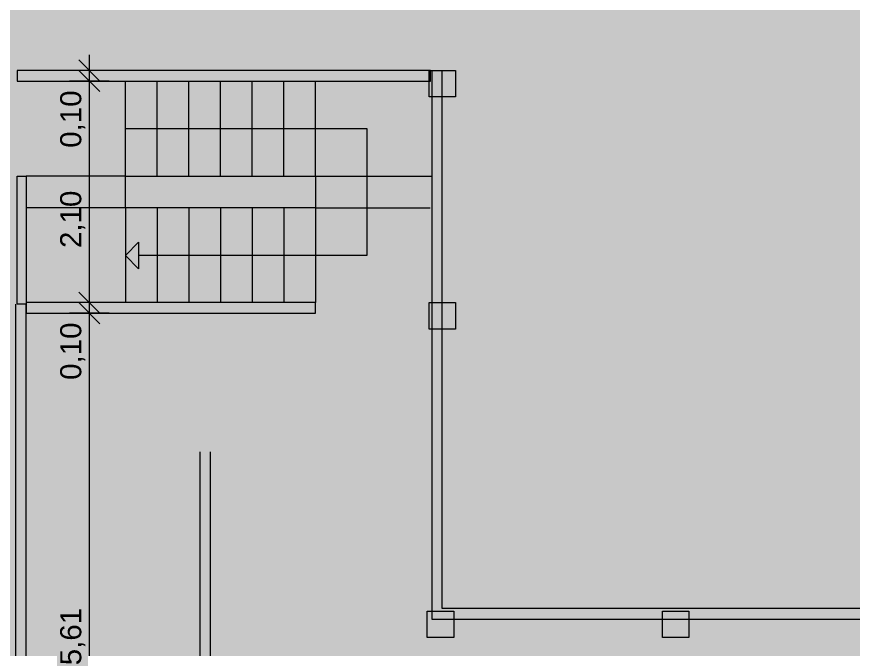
# Model space of a CAD drawing. Header units: millimetres. Extents: x 141848 to 1648660, y -465012 to -151356.
# Drawn here: x 229929 to 237855, y -248391 to -242396 of the extents above; entities that cross this region are included whole.
import ezdxf

# ---------------------------------------------------------------- set-up
doc = ezdxf.new("R2010")
doc.units = ezdxf.units.MM
doc.header["$MEASUREMENT"] = 0
for name, color, linetype in [('ASSIETTE', 7, 'Continuous'), ('Cotations - 1_100', 7, 'Continuous'), ('Nouveau_C_PPC', 7, 'Continuous'), ('Nouveau_Co-Structure', 7, 'Continuous'), ('Sols_ Dalles', 7, 'Continuous'), ('Structure - Murs extérieurs', 7, 'Continuous')]:
    doc.layers.add(name, color=color, linetype=linetype)
doc.styles.add('STYLE_GENERE_2', font='')
doc.styles.get('STYLE_GENERE_2').set_extended_font_data('Arial')
doc.dimstyles.new('STYLE_GENERE__6', dxfattribs={"dimtxt": 200, "dimasz": 190, "dimexe": 0.18, "dimexo": 0.0625, "dimgap": 0, "dimtad": 1, "dimlfac": 0.001, "dimzin": 0, "dimdsep": 46, "dimtxsty": 'STYLE_GENERE_2', "dimblk": 'ARROWHEAD_6', "dimblk1": 'ARROWHEAD_6', "dimblk2": 'ARROWHEAD_6', "dimcen": 0.09, "dimse1": 1, "dimse2": 1, "dimclrd": 7, "dimclre": 7, "dimclrt": 7, "dimazin": 0, "dimtfac": 1, "dimtdec": 4, "dimtmove": 0, "dimatfit": 3, "dimfxl": 0, "dimtolj": 1, "dimtzin": 0, "dimarcsym": 0})

# ---------------------------------------------------------------- blocks, each defined once
blk = doc.blocks.new('Dalle_22_2', base_point=(219225.5, -173395.6))
at = {"layer": 'Sols_ Dalles', "linetype": 'Continuous', "lineweight": 0, "true_color": 0x3f3f3f}
blk.add_hatch(color=250, dxfattribs=at).paths.add_polyline_path([(219225.5, -173395.6), (219225.5, -253395.6), (244226, -253395.6), (244226, -173395.6)])
blk = doc.blocks.new('Mur_164_2', base_point=(231664.6, -253395.6))
at = {"layer": 'Structure - Murs extérieurs', "color": 7, "linetype": 'Continuous', "lineweight": 5}
for p, q in [((231664.6, -253115.6), (231664.6, -253130.6)), ((231664.6, -253130.6), (231764.6, -253130.6)), ((231764.6, -253130.6), (231764.6, -253115.6))]:
    blk.add_line(p, q, dxfattribs=at)
at = {"layer": 'Structure - Murs extérieurs', "color": 7, "linetype": 'Continuous', "lineweight": 5, "flags": 128}
for points in [[(231664.6, -246520.6), (231664.6, -250815.3)], [(231764.6, -249389.1), (231764.6, -246520.6)], [(231764.6, -250815.3), (231764.6, -249489.1)], [(231664.6, -250915.3), (231664.6, -253115.6)], [(231764.6, -250939.1), (231764.6, -250915.3)], [(231764.6, -251985.6), (231764.6, -250969.1)], [(231764.6, -253115.6), (231764.6, -252015.6)]]:
    blk.add_lwpolyline(points, dxfattribs=at)
blk = doc.blocks.new('Mur_188_2', base_point=(229918, -250815.3))
at = {"layer": 'Structure - Murs extérieurs', "color": 7, "linetype": 'Continuous', "lineweight": 5, "flags": 128}
for points in [[(229918, -245120.6), (229918, -250815.3)], [(230018, -250815.3), (230018, -245120.6)]]:
    blk.add_lwpolyline(points, dxfattribs=at)
blk = doc.blocks.new('Mur_189_2', base_point=(233861, -242905.6))
at = {"layer": 'Structure - Murs extérieurs', "color": 7, "linetype": 'Continuous', "lineweight": 5, "flags": 128}
for points in [[(233861, -242905.6), (233861, -248105.6)], [(233961, -248005.6), (233961, -242905.6)], [(233861, -248105.6), (233961, -248105.6)]]:
    blk.add_lwpolyline(points, dxfattribs=at)
blk = doc.blocks.new('Mur_190_2', base_point=(233861, -248105.6))
at = {"layer": 'Structure - Murs extérieurs', "color": 7, "linetype": 'Continuous', "lineweight": 5, "flags": 128}
for points in [[(243946, -248005.6), (233961, -248005.6)], [(233961, -248105.6), (243946, -248105.6)]]:
    blk.add_lwpolyline(points, dxfattribs=at)
blk = doc.blocks.new('Ligne_14_2', base_point=(233245.6, -244658.6))
at = {"layer": 'Structure - Murs extérieurs', "linetype": 'Continuous', "lineweight": 5, "true_color": 0x990000}
blk.add_hatch(color=14, dxfattribs=at).paths.add_polyline_path([(230959.4, -244658.6), (231084.4, -244783.6), (231084.4, -244533.6)])
at = {"layer": 'Structure - Murs extérieurs', "color": 14, "linetype": 'Continuous', "lineweight": 5, "true_color": 0x990000}
for p, q in [((230959.4, -244658.6), (231084.4, -244533.6)), ((231084.4, -244533.6), (231084.4, -244783.6)), ((230959.4, -244658.6), (231084.4, -244783.6))]:
    blk.add_line(p, q, dxfattribs=at)
at = {"layer": 'Structure - Murs extérieurs', "color": 8, "linetype": 'Continuous', "lineweight": 5}
blk.add_line((233245.6, -244658.6), (231084.4, -244658.6), dxfattribs=at)
blk = doc.blocks.new('*D526')
at = {"layer": 'Cotations - 1_100', "color": 7, "linetype": 'Continuous', "lineweight": 5}
for p, q in [((230518.1, -245005.6), (230718.1, -245205.6)), ((230718.1, -245305.6), (230518.1, -245105.6)), ((230805.6, -245205.6), (230430.6, -245205.6)), ((230618.1, -250815.3), (230618.1, -245205.6)), ((230518.1, -250715.3), (230718.1, -250915.3)), ((230805.6, -250815.3), (230430.6, -250815.3))]:
    blk.add_line(p, q, dxfattribs=at)
at = {"layer": 'Cotations - 1_100', "color": 7, "lineweight": 5, "char_height": 200, "attachment_point": 7, "rotation": 90, "style": 'STYLE_GENERE_2'}
for s, insert in [('\\A1;{\\pql;\\fArial|b0|i0|c0|p38;0,10}', (230578.1, -245837.7)), ('\\A1;{\\pql;\\fArial|b0|i0|c0|p38;5,61}', (230578.1, -248542.6))]:
    blk.add_mtext(s, dxfattribs=dict(at, insert=insert))
blk = doc.blocks.new('ARROWHEAD_6')
at = {"color": 0, "linetype": 'Continuous', "lineweight": 0}
for p, q in [((-0.5, -0.5), (0.5, 0.5)), ((0, 0), (-1, 0))]:
    blk.add_line(p, q, dxfattribs=at)
blk = doc.blocks.new('*D527')
at = {"layer": 'Cotations - 1_100', "color": 7, "linetype": 'Continuous', "lineweight": 5}
for p, q in [((230518.1, -245005.6), (230718.1, -245205.6)), ((230805.6, -245105.6), (230430.6, -245105.6)), ((230718.1, -245305.6), (230518.1, -245105.6)), ((230618.1, -245205.6), (230618.1, -245105.6)), ((230805.6, -245205.6), (230430.6, -245205.6))]:
    blk.add_line(p, q, dxfattribs=at)
blk = doc.blocks.new('*D528')
at = {"layer": 'Cotations - 1_100', "color": 7, "linetype": 'Continuous', "lineweight": 5}
for p, q in [((230718.1, -243105.6), (230518.1, -242905.6)), ((230805.6, -243005.6), (230430.6, -243005.6)), ((230618.1, -245105.6), (230618.1, -243005.6)), ((230518.1, -245005.6), (230718.1, -245205.6)), ((230805.6, -245105.6), (230430.6, -245105.6)), ((230718.1, -245305.6), (230518.1, -245105.6))]:
    blk.add_line(p, q, dxfattribs=at)
at = {"layer": 'Cotations - 1_100', "color": 7, "lineweight": 5, "char_height": 200, "attachment_point": 7, "rotation": 90, "style": 'STYLE_GENERE_2'}
for s, insert in [('\\A1;{\\pql;\\fArial|b0|i0|c0|p38;0,10}', (230578.1, -243637.7)), ('\\A1;{\\pql;\\fArial|b0|i0|c0|p38;2,10}', (230578.1, -244587.7))]:
    blk.add_mtext(s, dxfattribs=dict(at, insert=insert))
blk = doc.blocks.new('*D529')
at = {"layer": 'Cotations - 1_100', "color": 7, "linetype": 'Continuous', "lineweight": 5}
for p, q in [((230618.1, -242905.6), (230618.1, -242755.6)), ((230518.1, -242805.6), (230718.1, -243005.6)), ((230805.6, -242905.6), (230430.6, -242905.6)), ((230718.1, -243105.6), (230518.1, -242905.6)), ((230618.1, -243005.6), (230618.1, -242905.6)), ((230805.6, -243005.6), (230430.6, -243005.6))]:
    blk.add_line(p, q, dxfattribs=at)

msp = doc.modelspace()

# ---------------------------------------------------------------- hatches: boundary and pattern name
at = {"layer": 'Nouveau_C_PPC', "linetype": 'Continuous', "lineweight": 5}
for points in [[(233836.423, -242905.571), (233836.423, -243155.571), (234086.423, -243155.571), (234086.423, -242905.571)], [(233836.423, -245105.571), (233836.423, -245355.571), (234086.423, -245355.571), (234086.423, -245105.571)], [(233819.65, -248029.597), (233819.65, -248279.597), (234069.65, -248279.597), (234069.65, -248029.597)], [(236047.198, -248030.948), (236047.198, -248280.948), (236297.198, -248280.948), (236297.198, -248030.948)]]:
    msp.add_hatch(color=1, dxfattribs=at).paths.add_polyline_path(points)
at = {"layer": 'Sols_ Dalles', "linetype": 'Continuous', "lineweight": 0, "true_color": 0x2e271c}
msp.add_hatch(color=250, dxfattribs=at).paths.add_polyline_path([(232759.414, -245205.571), (230017.955, -245205.571), (230017.955, -250800.308), (231664.65, -250800.308), (231664.65, -246520.571), (231764.65, -246520.571), (231764.65, -249389.112), (237805.342, -249389.112), (243946.034, -249389.112), (243946.034, -248105.571), (233861.034, -248105.571), (233861.034, -245205.571)])

# ---------------------------------------------------------------- linework, layer by layer
at = {"layer": 'ASSIETTE', "color": 7, "linetype": 'Continuous', "lineweight": 5}
for p, q in [((230959.414, -243905.571), (230959.414, -243005.571)), ((231259.414, -243905.571), (231259.414, -243005.571)), ((231559.414, -243905.571), (231559.414, -243005.571)), ((231859.414, -243905.571), (231859.414, -243005.571)), ((232159.414, -243905.571), (232159.414, -243005.571)), ((232459.414, -243905.571), (232459.414, -243005.571)), ((232759.414, -243905.571), (232759.414, -243005.571)), ((230959.414, -243905.571), (230017.955, -243905.571)), ((230959.414, -244205.571), (230959.414, -243905.571)), ((230959.414, -243905.571), (232759.414, -243905.571)), ((232759.414, -243905.571), (232759.414, -244205.571)), ((232759.414, -243905.571), (233861.034, -243905.571)), ((230959.414, -244205.571), (230017.955, -244205.571)), ((232759.414, -244205.571), (230959.414, -244205.571)), ((230959.414, -244205.571), (230959.414, -245105.571)), ((231259.414, -244205.571), (231259.414, -245105.571)), ((231559.414, -244205.571), (231559.414, -245105.571)), ((231859.414, -244205.571), (231859.414, -245105.571)), ((232159.414, -244205.571), (232159.414, -245105.571)), ((232459.414, -244205.571), (232459.414, -245105.571)), ((232759.414, -244205.571), (232759.414, -245105.571)), ((232759.414, -244205.571), (233846.034, -244205.571))]:
    msp.add_line(p, q, dxfattribs=at)
for points in [[(229932.955, -242905.571), (229932.955, -243005.571), (233849.151, -243005.571), (233849.151, -242905.571)], [(229932.955, -243905.571), (230017.955, -243905.571), (230017.955, -245120.571), (229932.955, -245120.571)], [(230017.955, -245205.571), (232759.414, -245205.571), (232759.414, -245105.571), (230017.955, -245105.571)]]:
    msp.add_lwpolyline(points, close=True, dxfattribs=at)
at = {"layer": 'Nouveau_Co-Structure', "color": 1, "linetype": 'Continuous', "lineweight": 5}
for points in [[(233836.423, -242905.571), (234086.423, -242905.571), (234086.423, -243155.571), (233836.423, -243155.571)], [(233836.423, -245105.571), (234086.423, -245105.571), (234086.423, -245355.571), (233836.423, -245355.571)], [(233819.65, -248029.597), (234069.65, -248029.597), (234069.65, -248279.597), (233819.65, -248279.597)], [(236047.198, -248030.948), (236297.198, -248030.948), (236297.198, -248280.948), (236047.198, -248280.948)]]:
    msp.add_lwpolyline(points, close=True, dxfattribs=at)
at = {"layer": 'Structure - Murs extérieurs', "color": 8, "linetype": 'Continuous', "lineweight": 5}
for p, q in [((230959.414, -243455.571), (233245.625, -243455.571)), ((233245.625, -243455.571), (233245.625, -244658.568))]:
    msp.add_line(p, q, dxfattribs=at)

# ---------------------------------------------------------------- block references
at = {"layer": 'Sols_ Dalles', "color": 250, "linetype": 'Continuous', "lineweight": 5, "true_color": 0x1f1f1f}
msp.add_blockref('Dalle_22_2', (219225.542, -173395.57), dxfattribs=at)
at = {"layer": 'Structure - Murs extérieurs', "color": 7, "lineweight": 5}
for name, p in [('Mur_189_2', (233861.034, -242905.571)), ('Mur_188_2', (229917.955, -250815.308)), ('Mur_164_2', (231664.65, -253395.571)), ('Mur_190_2', (233861.034, -248105.571))]:
    msp.add_blockref(name, p, dxfattribs=at)
at = {"layer": 'Structure - Murs extérieurs', "color": 8, "linetype": 'Continuous', "lineweight": 5}
msp.add_blockref('Ligne_14_2', (233245.625, -244658.568), dxfattribs=at)

# ---------------------------------------------------------------- dimensions: what is measured, and where the dimension line sits
at = {"layer": 'Cotations - 1_100', "color": 7, "linetype": 'Continuous', "lineweight": 5}
for base, p1, p2, picture, middle in [((230618.09, -242905.571), (229932.955, -243005.571), (229932.955, -242905.571), '*D529', (230478.09, -243377.922)), ((230618.09, -243005.571), (230429.9, -245105.571), (229932.955, -243005.571), '*D528', (230478.09, -244327.922)), ((230618.09, -245205.571), (229102.976, -250815.308), (232759.414, -245205.571), '*D526', (230478.09, -248282.791)), ((230618.09, -245105.571), (232759.414, -245205.571), (230429.9, -245105.571), '*D527', (230478.09, -245577.922))]:
    dim = msp.add_linear_dim(base=base, p1=p1, p2=p2, angle=90, dimstyle='STYLE_GENERE__6', dxfattribs=at)
    dim.commit()
    dim.dimension.update_dxf_attribs({"geometry": picture, "text_midpoint": middle, "dimtype": 160, "text_rotation": 90})

doc.saveas('drawing.dxf')
